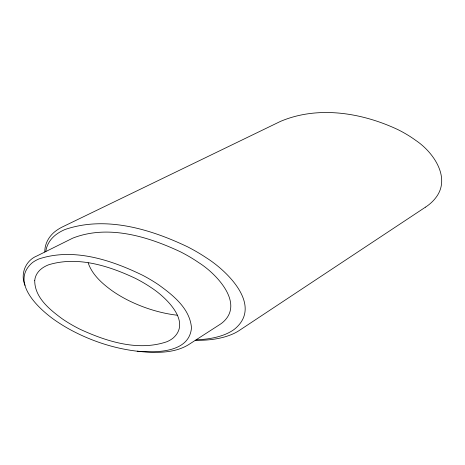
<?xml version="1.0" encoding="UTF-8"?>
<svg xmlns="http://www.w3.org/2000/svg" width="465" height="465" viewBox="0 0 465 465"><rect width="100%" height="100%" fill="white"/><g stroke="black" fill="none" stroke-linecap="round" stroke-linejoin="round"><path stroke-width="0.7" d="M44.809 252.036C44.594 243.247 49.662 235.04 56.835 230.227A46.035 26.581 0 0 1 62.845 226.722L280.418 121.423C318.008 105.421 361.979 112.699 397.97 129.654A136.135 78.597 0 0 1 415.815 140.436C433.537 152.241 451.631 178.333 435.321 198.323A62.636 36.16 0 0 1 425.574 207.111M45.82 251.53C46.634 244.137 51.365 237.679 57.451 233.616A44.059 25.436 0 0 1 65.036 229.501C105.596 215.62 150.195 229.007 187.418 246.741A201.31 116.227 0 0 1 206.629 257.999C227.635 271.281 263.266 306.121 234.261 329.365A44.082 25.453 0 0 1 225.194 334.358C215.981 338.067 206.012 339.45 196.137 339.799M425.562 207.105L239.347 330.435A46.041 26.581 0 0 1 233.174 333.829C221.305 339.107 208.111 340.444 195.248 340.374M137.239 351.174C155.851 352.79 189.342 353.005 191.475 327.877C190.005 308.603 173.102 295.229 158.553 284.754A179.81 103.811 0 0 0 142.772 275.338C111.333 260.022 73.633 247.473 38.996 258.924A33.899 19.571 0 0 0 32.469 262.58C8.678 282.743 41.054 311.288 58.142 322.385A179.879 103.852 0 0 0 73.662 331.487C95.831 342.914 120.22 350.186 145.132 351.964C159.71 352.935 175.474 352.592 188.342 344.821L219.817 324.524A38.502 22.227 0 0 0 222.619 322.495C245.026 303.424 216.08 273.49 198.892 262.731A174.143 100.545 0 0 0 180.536 251.861C147.794 236.464 108.049 224.31 72.778 238.132L36.95 255.942C25.552 260.47 20.03 274.164 25.04 285.347M141.587 351.633L140.622 351.528M177.403 315.247C160.762 313.288 144.534 308.266 129.479 300.954A139.18 80.358 0 0 1 112.094 290.741C102.178 283.557 92.186 274.757 88.147 262.824M139.796 351.435L139.378 351.383M24.715 284.115L24.314 282.83M34.724 280.517C34.613 297.443 49.598 309.492 62.031 318.676A155.426 89.733 0 0 0 80.16 329.307C106.7 341.513 138.256 351.604 167.069 341.665A29.475 17.019 0 0 0 173.271 337.939C191.964 321.303 165.104 296.577 151.102 287.568A155.758 89.925 0 0 0 135.431 278.378C108.99 265.875 77.8 255.924 48.761 264.742A29.371 16.955 0 0 0 42.071 268.293C38.078 271.124 35.125 275.565 34.724 280.517"/></g></svg>
